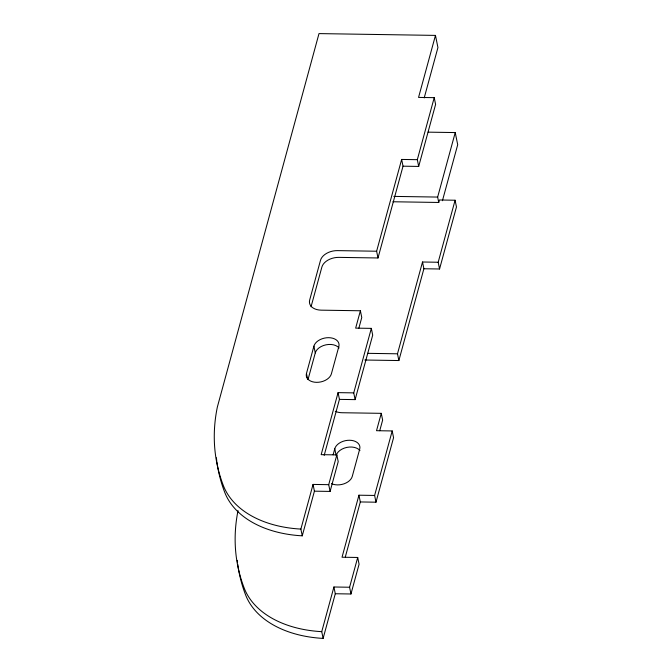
<?xml version="1.0" encoding="UTF-8"?>
<svg xmlns="http://www.w3.org/2000/svg" width="672" height="672" viewBox="0 0 672 672"><rect width="100%" height="100%" fill="white"/><g stroke="black" fill="none" stroke-linecap="round" stroke-linejoin="round"><path stroke-width="1.01" d="M311.044 306.768L321.871 267.078A14.666 9.677 -11.5 0 1 338.822 257.376L378 257.972L403.024 166.186L401.646 159.44L417.32 159.676L434.221 97.658L418.555 97.415L435.464 35.398L318.998 33.6L217.358 407.014A309.574 204.322 -11.5 0 0 223.339 485.537A107.436 70.913 -11.5 0 0 300.88 529.082L302.249 535.828A107.436 70.913 -11.5 0 1 224.708 492.282A309.574 204.322 -11.5 0 1 216.871 461.723M306.466 373.464L313.9 346.172A12.835 8.467 -11.5 0 1 328.734 337.68A12.835 8.467 -11.5 0 1 338.831 346.559L331.388 373.85A12.835 8.467 -11.5 0 1 316.562 382.343A12.835 8.467 -11.5 0 1 306.466 373.464L307.642 379.252M308.112 379.201L315.277 352.926L313.9 346.172M300.88 529.082L313.051 484.428L328.717 484.672L336.84 454.894L321.166 454.658L338.075 392.633L353.741 392.876L371.33 328.373L355.656 328.138L360.394 310.766L321.216 310.162A14.666 9.677 -11.5 0 1 309.674 300.023L320.494 260.324A14.666 9.677 -11.5 0 1 337.445 250.622L376.622 251.227L401.646 159.44M302.249 535.828L314.42 491.173L313.051 484.428M324.173 455.406L339.444 399.386L338.075 392.633M358.873 328.129L361.763 317.512L360.394 310.766M424.2 97.936L437.934 47.544L435.464 35.398M333.119 454.81L334.774 448.745A12.835 8.467 -11.5 0 1 349.6 440.252A12.835 8.467 -11.5 0 1 359.696 449.131L352.262 476.414A12.835 8.467 -11.5 0 1 331.514 483.647M314.42 491.173L330.095 491.417L338.209 461.647L336.84 454.894M339.444 399.386L355.118 399.622L372.7 335.126L371.33 328.373M403.024 166.186L418.69 166.429L435.599 104.404L434.221 97.658M392.927 201.76L438.749 202.465L437.648 197.072L455.23 132.569L428.098 132.149M237.737 564.295A309.574 204.322 -11.5 0 0 245.574 594.854A107.436 70.913 -11.5 0 0 323.114 638.4L321.745 631.655L333.917 587L349.591 587.236L357.706 557.466L342.031 557.231L358.94 495.205L374.615 495.449L392.196 430.945L376.522 430.702L381.259 413.339L342.082 412.734A14.666 9.677 -11.5 0 1 335.32 411.298M364.846 360.024L398.866 360.545L397.488 353.8L422.512 262.004L438.186 262.248L455.095 200.231L439.421 199.987L438.749 202.465M323.114 638.4L335.294 593.746L333.917 587M345.316 556.97L360.318 501.95L358.94 495.205M379.739 430.702L382.637 420.084L381.259 413.339M398.866 360.545L423.889 268.758L422.512 262.004M442.428 200.735L457.699 144.715L455.23 132.569M335.294 593.746L350.96 593.989L359.075 564.22L357.706 557.466M360.318 501.95L375.984 502.194L393.565 437.69L392.196 430.945M423.889 268.758L439.555 268.993L456.464 206.976L455.095 200.231M393.817 196.392L437.648 197.072M367.592 353.338L397.488 353.8M417.32 159.676L418.69 166.429M438.186 262.248L439.555 268.993M376.622 251.227L378 257.972M353.741 392.876L355.118 399.622M374.615 495.449L375.984 502.194M334.774 448.745L336.143 455.49A12.835 8.467 -11.5 0 1 346.844 447.401A12.835 8.467 -11.5 0 1 359.94 450.551M328.717 484.672L330.095 491.417M349.591 587.236L350.96 593.989M237.493 562.338A309.574 204.322 -11.5 0 1 237.266 560.372M321.745 631.655A107.436 70.913 -11.5 0 1 244.205 588.109A309.574 204.322 -11.5 0 1 238.022 510.594M216.745 460.748A309.574 204.322 -11.5 0 1 216.401 457.8M315.277 352.926A12.835 8.467 -11.5 0 1 325.97 344.828A12.835 8.467 -11.5 0 1 339.066 347.978"/></g></svg>
